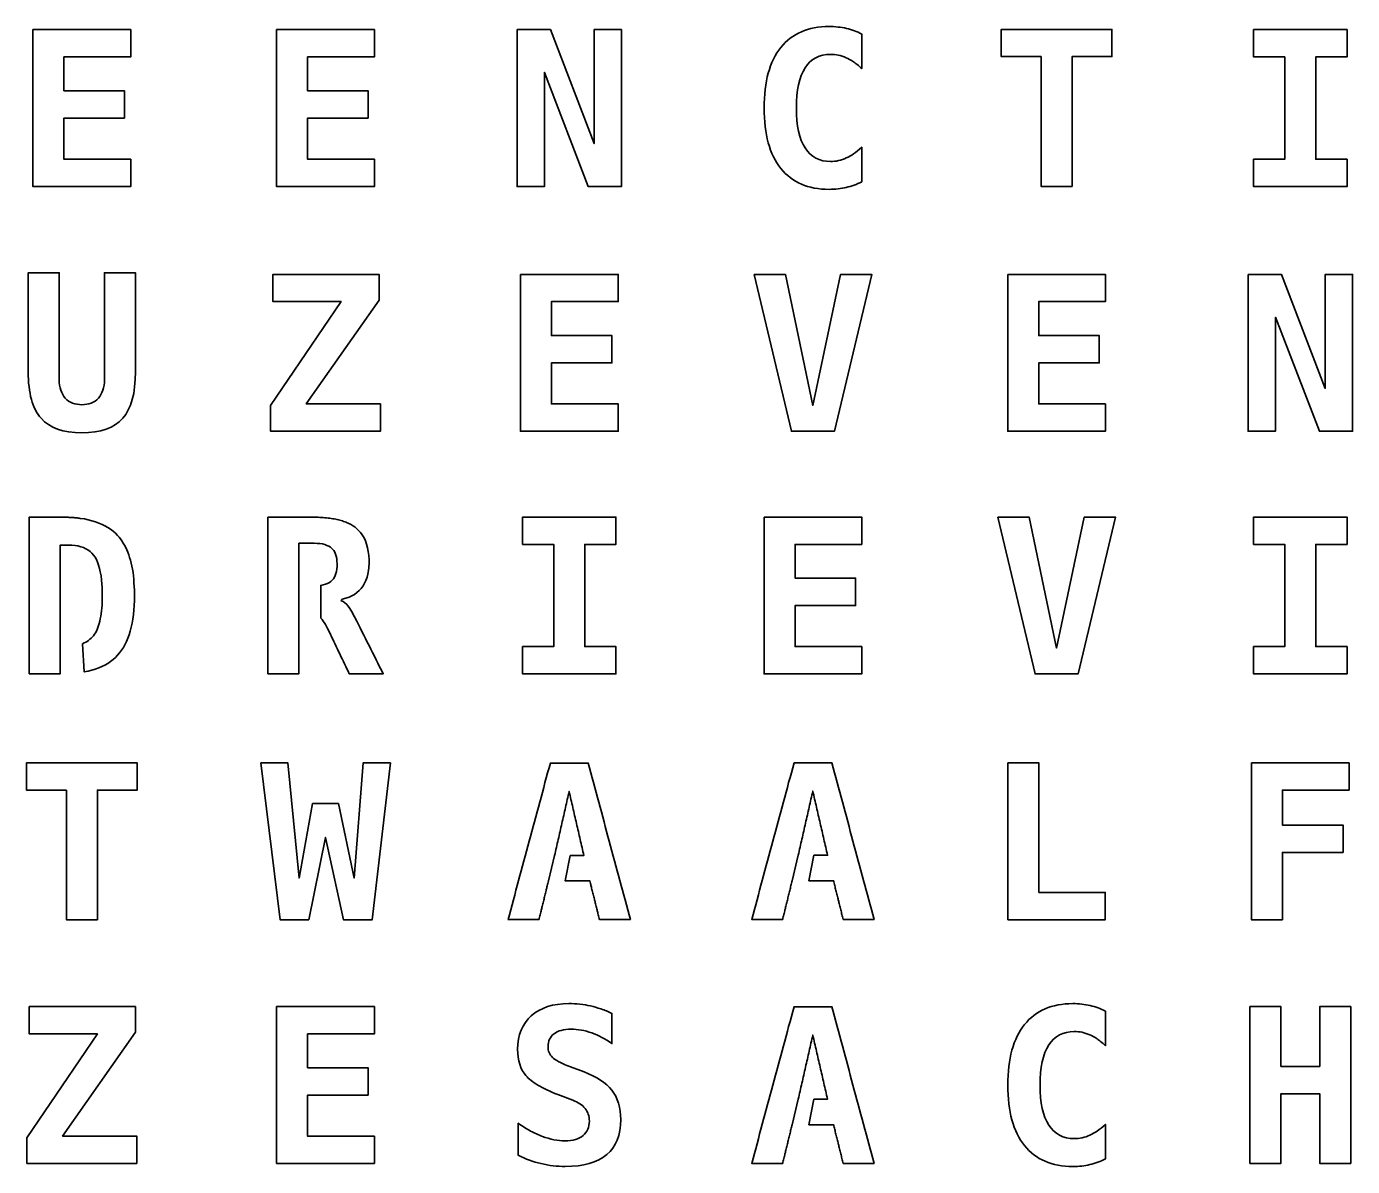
# Model space of a CAD drawing. Header units: inches. Extents: x 0 to 250, y -252 to 91.
# Drawn here: x 40.6 to 149.2, y -251.7 to -158.3 of the extents above; entities that cross this region are included whole.
import ezdxf

# ---------------------------------------------------------------- set-up
doc = ezdxf.new("R2010")
doc.units = ezdxf.units.IN
doc.header["$MEASUREMENT"] = 0
doc.layers.add('01_SNIJLIJNEN', color=7, linetype='Continuous')

# ---------------------------------------------------------------- blocks, each defined once
blk = doc.blocks.new('block 4')
at = {"layer": '01_SNIJLIJNEN', "color": 250, "lineweight": 35, "true_color": 0x1d1d1b}
for points in [[(41.1, -158.53), (49.11, -158.53), (49.11, -160.77), (43.64, -160.77), (43.64, -163.54), (48.59, -163.54), (48.59, -165.78), (43.64, -165.78), (43.64, -169.15), (49.11, -169.15), (49.11, -171.39), (41.1, -171.39), (41.1, -158.53)], [(61.07, -158.53), (69.08, -158.53), (69.08, -160.77), (63.61, -160.77), (63.61, -163.54), (68.57, -163.54), (68.57, -165.78), (63.61, -165.78), (63.61, -169.15), (69.08, -169.15), (69.08, -171.39), (61.07, -171.39), (61.07, -158.53)], [(80.77, -158.53), (83.5, -158.53), (87.09, -167.87), (87.09, -158.53), (89.33, -158.53), (89.33, -171.39), (86.61, -171.39), (83.01, -162.04), (83.01, -171.39), (80.77, -171.39), (80.77, -158.53)], [(123.72, -160.74), (120.45, -160.74), (120.45, -158.52), (129.52, -158.52), (129.52, -160.74), (126.26, -160.74), (126.26, -171.38), (123.72, -171.38), (123.72, -160.74)], [(60.57, -189.34), (66.35, -180.82), (60.76, -180.82), (60.76, -178.59), (69.46, -178.59), (69.46, -180.69), (63.5, -189.2), (69.58, -189.2), (69.58, -191.44), (60.57, -191.44), (60.57, -189.34)], [(81.05, -178.59), (89.06, -178.59), (89.06, -180.82), (83.59, -180.82), (83.59, -183.6), (88.54, -183.6), (88.54, -185.84), (83.59, -185.84), (83.59, -189.2), (89.06, -189.2), (89.06, -191.44), (81.05, -191.44), (81.05, -178.59)], [(100.2, -178.59), (102.76, -178.59), (105.01, -189.33), (107.28, -178.59), (109.84, -178.59), (106.78, -191.44), (103.26, -191.44), (100.2, -178.59)], [(120.98, -178.59), (128.99, -178.59), (128.99, -180.82), (123.52, -180.82), (123.52, -183.6), (128.48, -183.6), (128.48, -185.84), (123.52, -185.84), (123.52, -189.2), (128.99, -189.2), (128.99, -191.44), (120.98, -191.44), (120.98, -178.59)], [(81.22, -209.09), (83.78, -209.09), (83.78, -200.71), (81.22, -200.71), (81.22, -198.47), (88.88, -198.47), (88.88, -200.71), (86.32, -200.71), (86.32, -209.09), (88.88, -209.09), (88.88, -211.33), (81.22, -211.33), (81.22, -209.09)], [(101.01, -198.47), (109.02, -198.47), (109.02, -200.71), (103.55, -200.71), (103.55, -203.48), (108.51, -203.48), (108.51, -205.72), (103.55, -205.72), (103.55, -209.09), (109.02, -209.09), (109.02, -211.33), (101.01, -211.33), (101.01, -198.47)], [(120.17, -198.47), (122.73, -198.47), (124.98, -209.21), (127.25, -198.47), (129.81, -198.47), (126.75, -211.33), (123.23, -211.33), (120.17, -198.47)], [(43.84, -220.84), (40.57, -220.84), (40.57, -218.62), (49.64, -218.62), (49.64, -220.84), (46.38, -220.84), (46.38, -231.47), (43.84, -231.47), (43.84, -220.84)], [(59.77, -218.62), (61.99, -218.62), (62.91, -228.05), (64.02, -221.95), (66.13, -221.95), (67.42, -228.05), (68.15, -218.62), (70.39, -218.62), (68.91, -231.47), (66.54, -231.47), (65.07, -224.72), (63.7, -231.47), (61.35, -231.47), (59.77, -218.62)], [(85.12, -226.2), (85.2, -226.2), (85.27, -226.2), (85.35, -226.2), (85.42, -226.2), (85.5, -226.2), (85.57, -226.2), (85.65, -226.2), (85.72, -226.2), (85.8, -226.2), (85.87, -226.2), (85.95, -226.2), (86.02, -226.2), (86.1, -226.2), (86.17, -226.2), (86.25, -226.2), (86.21, -226.04), (86.17, -225.87), (86.13, -225.71), (86.1, -225.54), (86.06, -225.38), (86.02, -225.22), (85.98, -225.05), (85.95, -224.89), (85.91, -224.72), (85.87, -224.56), (85.83, -224.4), (85.8, -224.23), (85.76, -224.07), (85.72, -223.9), (85.68, -223.74), (85.64, -223.58), (85.61, -223.41), (85.57, -223.25), (85.53, -223.08), (85.49, -222.92), (85.46, -222.76), (85.42, -222.59), (85.38, -222.43), (85.34, -222.26), (85.31, -222.1), (85.27, -221.94), (85.23, -221.77), (85.19, -221.61), (85.16, -221.44), (85.12, -221.28), (85.08, -221.12), (85.04, -220.95), (85.01, -221.12), (84.97, -221.28), (84.93, -221.44), (84.89, -221.61), (84.86, -221.77), (84.82, -221.94), (84.78, -222.1), (84.74, -222.26), (84.71, -222.43), (84.67, -222.59), (84.63, -222.76), (84.6, -222.92), (84.56, -223.08), (84.52, -223.25), (84.48, -223.41), (84.45, -223.58), (84.41, -223.74), (84.37, -223.9), (84.33, -224.07), (84.3, -224.23), (84.26, -224.4), (84.22, -224.56), (84.19, -224.72), (84.15, -224.89), (84.11, -225.05), (84.07, -225.22), (84.04, -225.38), (84, -225.54), (83.96, -225.71), (83.92, -225.87), (83.89, -226.04), (83.85, -226.2), (83.34, -228.29), (83.32, -228.39), (83.29, -228.49), (83.27, -228.59), (83.25, -228.68), (83.22, -228.78), (83.2, -228.88), (83.17, -228.98), (83.15, -229.08), (83.12, -229.18), (83.1, -229.28), (83.08, -229.38), (83.05, -229.48), (83.03, -229.58), (83, -229.67), (82.98, -229.77), (82.96, -229.87), (82.93, -229.97), (82.91, -230.07), (82.88, -230.17), (82.86, -230.27), (82.83, -230.37), (82.81, -230.47), (82.79, -230.57), (82.76, -230.67), (82.74, -230.76), (82.71, -230.86), (82.69, -230.96), (82.67, -231.06), (82.64, -231.16), (82.62, -231.26), (82.59, -231.36), (82.57, -231.46), (82.49, -231.46), (82.41, -231.46), (82.33, -231.46), (82.25, -231.46), (82.17, -231.46), (82.09, -231.46), (82.01, -231.46), (81.94, -231.46), (81.86, -231.46), (81.78, -231.46), (81.7, -231.46), (81.62, -231.46), (81.54, -231.46), (81.46, -231.46), (81.38, -231.46), (81.3, -231.46), (81.22, -231.46), (81.14, -231.46), (81.06, -231.46), (80.99, -231.46), (80.91, -231.46), (80.83, -231.46), (80.75, -231.46), (80.67, -231.46), (80.59, -231.46), (80.51, -231.46), (80.43, -231.46), (80.35, -231.46), (80.27, -231.46), (80.19, -231.46), (80.11, -231.46), (80.03, -231.46), (80.14, -231.06), (80.25, -230.66), (80.36, -230.26), (80.47, -229.85), (80.58, -229.45), (80.68, -229.05), (80.79, -228.65), (80.9, -228.25), (81.01, -227.85), (81.12, -227.45), (81.22, -227.05), (81.33, -226.65), (81.44, -226.25), (81.55, -225.85), (81.66, -225.45), (81.77, -225.04), (81.87, -224.64), (81.98, -224.24), (82.09, -223.84), (82.2, -223.44), (82.31, -223.04), (82.41, -222.64), (82.52, -222.24), (82.63, -221.84), (82.74, -221.44), (82.85, -221.04), (82.96, -220.64), (83.06, -220.23), (83.17, -219.83), (83.28, -219.43), (83.39, -219.03), (83.5, -218.63), (83.59, -218.63), (83.69, -218.63), (83.79, -218.63), (83.88, -218.63), (83.98, -218.63), (84.08, -218.63), (84.18, -218.63), (84.27, -218.63), (84.37, -218.63), (84.47, -218.63), (84.56, -218.63), (84.66, -218.63), (84.76, -218.63), (84.85, -218.63), (84.95, -218.63), (85.05, -218.63), (85.14, -218.63), (85.24, -218.63), (85.34, -218.63), (85.44, -218.63), (85.53, -218.63), (85.63, -218.63), (85.73, -218.63), (85.82, -218.63), (85.92, -218.63), (86.02, -218.63), (86.11, -218.63), (86.21, -218.63), (86.31, -218.63), (86.4, -218.63), (86.5, -218.63), (86.6, -218.63), (86.71, -219.03), (86.81, -219.43), (86.92, -219.83), (87.03, -220.23), (87.14, -220.64), (87.25, -221.04), (87.36, -221.44), (87.46, -221.84), (87.57, -222.24), (87.68, -222.64), (87.79, -223.04), (87.9, -223.44), (88, -223.84), (88.11, -224.24), (88.22, -224.64), (88.33, -225.04), (88.44, -225.45), (88.55, -225.85), (88.65, -226.25), (88.76, -226.65), (88.87, -227.05), (88.98, -227.45), (89.09, -227.85), (89.2, -228.25), (89.3, -228.65), (89.41, -229.05), (89.52, -229.45), (89.63, -229.85), (89.74, -230.26), (89.84, -230.66), (89.95, -231.06), (90.06, -231.46), (89.98, -231.46), (89.9, -231.46), (89.82, -231.46), (89.74, -231.46), (89.66, -231.46), (89.59, -231.46), (89.51, -231.46), (89.43, -231.46), (89.35, -231.46), (89.27, -231.46), (89.19, -231.46), (89.11, -231.46), (89.03, -231.46), (88.95, -231.46), (88.87, -231.46), (88.79, -231.46), (88.71, -231.46), (88.63, -231.46), (88.56, -231.46), (88.48, -231.46), (88.4, -231.46), (88.32, -231.46), (88.24, -231.46), (88.16, -231.46), (88.08, -231.46), (88, -231.46), (87.92, -231.46), (87.84, -231.46), (87.76, -231.46), (87.68, -231.46), (87.61, -231.46), (87.53, -231.46), (87.5, -231.36), (87.48, -231.26), (87.45, -231.16), (87.43, -231.06), (87.4, -230.96), (87.38, -230.86), (87.35, -230.76), (87.33, -230.67), (87.3, -230.57), (87.28, -230.47), (87.25, -230.37), (87.23, -230.27), (87.21, -230.17), (87.18, -230.07), (87.16, -229.97), (87.13, -229.87), (87.11, -229.77), (87.08, -229.67), (87.06, -229.58), (87.03, -229.48), (87.01, -229.38), (86.98, -229.28), (86.96, -229.18), (86.93, -229.08), (86.91, -228.98), (86.88, -228.88), (86.86, -228.78), (86.83, -228.68), (86.81, -228.59), (86.79, -228.49), (86.76, -228.39), (86.74, -228.29), (86.63, -228.29), (86.52, -228.29), (86.42, -228.29), (86.31, -228.29), (86.21, -228.29), (86.1, -228.29), (85.99, -228.29), (85.89, -228.29), (85.78, -228.29), (85.68, -228.29), (85.57, -228.29), (85.46, -228.29), (85.36, -228.29), (85.25, -228.29), (85.15, -228.29), (85.04, -228.29), (84.93, -228.29), (84.83, -228.29), (84.72, -228.29), (85.12, -226.2)], [(105.09, -226.18), (105.17, -226.18), (105.24, -226.18), (105.32, -226.18), (105.39, -226.18), (105.47, -226.18), (105.54, -226.18), (105.62, -226.18), (105.69, -226.18), (105.77, -226.18), (105.84, -226.18), (105.92, -226.18), (105.99, -226.18), (106.07, -226.18), (106.14, -226.18), (106.22, -226.18), (106.18, -226.02), (106.14, -225.86), (106.1, -225.69), (106.07, -225.53), (106.03, -225.36), (105.99, -225.2), (105.95, -225.04), (105.92, -224.87), (105.88, -224.71), (105.84, -224.54), (105.8, -224.38), (105.77, -224.22), (105.73, -224.05), (105.69, -223.89), (105.65, -223.72), (105.62, -223.56), (105.58, -223.4), (105.54, -223.23), (105.5, -223.07), (105.46, -222.9), (105.43, -222.74), (105.39, -222.58), (105.35, -222.41), (105.31, -222.25), (105.28, -222.08), (105.24, -221.92), (105.2, -221.76), (105.16, -221.59), (105.13, -221.43), (105.09, -221.26), (105.05, -221.1), (105.01, -220.93), (104.98, -221.1), (104.94, -221.26), (104.9, -221.43), (104.86, -221.59), (104.83, -221.76), (104.79, -221.92), (104.75, -222.08), (104.72, -222.25), (104.68, -222.41), (104.64, -222.58), (104.6, -222.74), (104.57, -222.9), (104.53, -223.07), (104.49, -223.23), (104.45, -223.4), (104.42, -223.56), (104.38, -223.72), (104.34, -223.89), (104.3, -224.05), (104.27, -224.22), (104.23, -224.38), (104.19, -224.54), (104.16, -224.71), (104.12, -224.87), (104.08, -225.04), (104.04, -225.2), (104.01, -225.36), (103.97, -225.53), (103.93, -225.69), (103.89, -225.86), (103.86, -226.02), (103.82, -226.18), (103.31, -228.27), (103.29, -228.37), (103.26, -228.47), (103.24, -228.57), (103.22, -228.67), (103.19, -228.77), (103.17, -228.87), (103.14, -228.97), (103.12, -229.06), (103.1, -229.16), (103.07, -229.26), (103.05, -229.36), (103.02, -229.46), (103, -229.56), (102.97, -229.66), (102.95, -229.76), (102.93, -229.86), (102.9, -229.96), (102.88, -230.06), (102.85, -230.15), (102.83, -230.25), (102.81, -230.35), (102.78, -230.45), (102.76, -230.55), (102.73, -230.65), (102.71, -230.75), (102.68, -230.85), (102.66, -230.95), (102.64, -231.05), (102.61, -231.14), (102.59, -231.24), (102.56, -231.34), (102.54, -231.44), (102.46, -231.44), (102.38, -231.44), (102.3, -231.44), (102.22, -231.44), (102.14, -231.44), (102.06, -231.44), (101.99, -231.44), (101.91, -231.44), (101.83, -231.44), (101.75, -231.44), (101.67, -231.44), (101.59, -231.44), (101.51, -231.44), (101.43, -231.44), (101.35, -231.44), (101.27, -231.44), (101.19, -231.44), (101.11, -231.44), (101.03, -231.44), (100.96, -231.44), (100.88, -231.44), (100.8, -231.44), (100.72, -231.44), (100.64, -231.44), (100.56, -231.44), (100.48, -231.44), (100.4, -231.44), (100.32, -231.44), (100.24, -231.44), (100.16, -231.44), (100.08, -231.44), (100.01, -231.44), (100.11, -231.04), (100.22, -230.64), (100.33, -230.24), (100.44, -229.84), (100.55, -229.44), (100.65, -229.04), (100.76, -228.64), (100.87, -228.24), (100.98, -227.83), (101.09, -227.43), (101.2, -227.03), (101.3, -226.63), (101.41, -226.23), (101.52, -225.83), (101.63, -225.43), (101.74, -225.03), (101.84, -224.63), (101.95, -224.23), (102.06, -223.83), (102.17, -223.43), (102.28, -223.02), (102.39, -222.62), (102.49, -222.22), (102.6, -221.82), (102.71, -221.42), (102.82, -221.02), (102.93, -220.62), (103.03, -220.22), (103.14, -219.82), (103.25, -219.42), (103.36, -219.02), (103.47, -218.62), (103.56, -218.62), (103.66, -218.62), (103.76, -218.62), (103.86, -218.62), (103.95, -218.62), (104.05, -218.62), (104.15, -218.62), (104.24, -218.62), (104.34, -218.62), (104.44, -218.62), (104.53, -218.62), (104.63, -218.62), (104.73, -218.62), (104.82, -218.62), (104.92, -218.62), (105.02, -218.62), (105.12, -218.62), (105.21, -218.62), (105.31, -218.62), (105.41, -218.62), (105.5, -218.62), (105.6, -218.62), (105.7, -218.62), (105.79, -218.62), (105.89, -218.62), (105.99, -218.62), (106.08, -218.62), (106.18, -218.62), (106.28, -218.62), (106.38, -218.62), (106.47, -218.62), (106.57, -218.62), (106.68, -219.02), (106.79, -219.42), (106.89, -219.82), (107, -220.22), (107.11, -220.62), (107.22, -221.02), (107.33, -221.42), (107.43, -221.82), (107.54, -222.22), (107.65, -222.62), (107.76, -223.02), (107.87, -223.43), (107.98, -223.83), (108.08, -224.23), (108.19, -224.63), (108.3, -225.03), (108.41, -225.43), (108.52, -225.83), (108.62, -226.23), (108.73, -226.63), (108.84, -227.03), (108.95, -227.43), (109.06, -227.83), (109.17, -228.24), (109.27, -228.64), (109.38, -229.04), (109.49, -229.44), (109.6, -229.84), (109.71, -230.24), (109.81, -230.64), (109.92, -231.04), (110.03, -231.44), (109.95, -231.44), (109.87, -231.44), (109.79, -231.44), (109.71, -231.44), (109.64, -231.44), (109.56, -231.44), (109.48, -231.44), (109.4, -231.44), (109.32, -231.44), (109.24, -231.44), (109.16, -231.44), (109.08, -231.44), (109, -231.44), (108.92, -231.44), (108.84, -231.44), (108.76, -231.44), (108.68, -231.44), (108.61, -231.44), (108.53, -231.44), (108.45, -231.44), (108.37, -231.44), (108.29, -231.44), (108.21, -231.44), (108.13, -231.44), (108.05, -231.44), (107.97, -231.44), (107.89, -231.44), (107.81, -231.44), (107.73, -231.44), (107.66, -231.44), (107.58, -231.44), (107.5, -231.44), (107.47, -231.34), (107.45, -231.24), (107.42, -231.14), (107.4, -231.05), (107.37, -230.95), (107.35, -230.85), (107.32, -230.75), (107.3, -230.65), (107.27, -230.55), (107.25, -230.45), (107.23, -230.35), (107.2, -230.25), (107.18, -230.15), (107.15, -230.06), (107.13, -229.96), (107.1, -229.86), (107.08, -229.76), (107.05, -229.66), (107.03, -229.56), (107, -229.46), (106.98, -229.36), (106.95, -229.26), (106.93, -229.16), (106.9, -229.06), (106.88, -228.97), (106.85, -228.87), (106.83, -228.77), (106.81, -228.67), (106.78, -228.57), (106.76, -228.47), (106.73, -228.37), (106.71, -228.27), (106.6, -228.27), (106.49, -228.27), (106.39, -228.27), (106.28, -228.27), (106.18, -228.27), (106.07, -228.27), (105.96, -228.27), (105.86, -228.27), (105.75, -228.27), (105.65, -228.27), (105.54, -228.27), (105.43, -228.27), (105.33, -228.27), (105.22, -228.27), (105.12, -228.27), (105.01, -228.27), (104.9, -228.27), (104.8, -228.27), (104.69, -228.27), (105.09, -226.18)], [(121, -218.62), (123.54, -218.62), (123.54, -229.23), (128.98, -229.23), (128.98, -231.47), (121, -231.47), (121, -218.62)], [(40.6, -249.33), (46.38, -240.82), (40.79, -240.82), (40.79, -238.58), (49.49, -238.58), (49.49, -240.68), (43.53, -249.2), (49.61, -249.2), (49.61, -251.44), (40.6, -251.44), (40.6, -249.33)], [(61.07, -238.59), (69.08, -238.59), (69.08, -240.83), (63.61, -240.83), (63.61, -243.6), (68.57, -243.6), (68.57, -245.84), (63.61, -245.84), (63.61, -249.21), (69.08, -249.21), (69.08, -251.44), (61.07, -251.44), (61.07, -238.59)], [(105.09, -246.17), (105.17, -246.17), (105.24, -246.17), (105.32, -246.17), (105.39, -246.17), (105.47, -246.17), (105.54, -246.17), (105.62, -246.17), (105.69, -246.17), (105.77, -246.17), (105.84, -246.17), (105.92, -246.17), (105.99, -246.17), (106.07, -246.17), (106.14, -246.17), (106.22, -246.17), (106.18, -246.01), (106.14, -245.84), (106.1, -245.68), (106.07, -245.51), (106.03, -245.35), (105.99, -245.19), (105.95, -245.02), (105.92, -244.86), (105.88, -244.69), (105.84, -244.53), (105.8, -244.37), (105.77, -244.2), (105.73, -244.04), (105.69, -243.87), (105.65, -243.71), (105.62, -243.55), (105.58, -243.38), (105.54, -243.22), (105.5, -243.05), (105.46, -242.89), (105.43, -242.73), (105.39, -242.56), (105.35, -242.4), (105.31, -242.23), (105.28, -242.07), (105.24, -241.91), (105.2, -241.74), (105.16, -241.58), (105.13, -241.41), (105.09, -241.25), (105.05, -241.09), (105.01, -240.92), (104.98, -241.09), (104.94, -241.25), (104.9, -241.41), (104.86, -241.58), (104.83, -241.74), (104.79, -241.91), (104.75, -242.07), (104.72, -242.23), (104.68, -242.4), (104.64, -242.56), (104.6, -242.73), (104.57, -242.89), (104.53, -243.05), (104.49, -243.22), (104.45, -243.38), (104.42, -243.55), (104.38, -243.71), (104.34, -243.87), (104.3, -244.04), (104.27, -244.2), (104.23, -244.37), (104.19, -244.53), (104.16, -244.69), (104.12, -244.86), (104.08, -245.02), (104.04, -245.19), (104.01, -245.35), (103.97, -245.51), (103.93, -245.68), (103.89, -245.84), (103.86, -246.01), (103.82, -246.17), (103.31, -248.26), (103.29, -248.36), (103.26, -248.46), (103.24, -248.56), (103.22, -248.65), (103.19, -248.75), (103.17, -248.85), (103.14, -248.95), (103.12, -249.05), (103.1, -249.15), (103.07, -249.25), (103.05, -249.35), (103.02, -249.45), (103, -249.55), (102.97, -249.65), (102.95, -249.74), (102.93, -249.84), (102.9, -249.94), (102.88, -250.04), (102.85, -250.14), (102.83, -250.24), (102.81, -250.34), (102.78, -250.44), (102.76, -250.54), (102.73, -250.64), (102.71, -250.74), (102.68, -250.83), (102.66, -250.93), (102.64, -251.03), (102.61, -251.13), (102.59, -251.23), (102.56, -251.33), (102.54, -251.43), (102.46, -251.43), (102.38, -251.43), (102.3, -251.43), (102.22, -251.43), (102.14, -251.43), (102.06, -251.43), (101.99, -251.43), (101.91, -251.43), (101.83, -251.43), (101.75, -251.43), (101.67, -251.43), (101.59, -251.43), (101.51, -251.43), (101.43, -251.43), (101.35, -251.43), (101.27, -251.43), (101.19, -251.43), (101.11, -251.43), (101.03, -251.43), (100.96, -251.43), (100.88, -251.43), (100.8, -251.43), (100.72, -251.43), (100.64, -251.43), (100.56, -251.43), (100.48, -251.43), (100.4, -251.43), (100.32, -251.43), (100.24, -251.43), (100.16, -251.43), (100.08, -251.43), (100.01, -251.43), (100.11, -251.03), (100.22, -250.63), (100.33, -250.23), (100.44, -249.83), (100.55, -249.42), (100.65, -249.02), (100.76, -248.62), (100.87, -248.22), (100.98, -247.82), (101.09, -247.42), (101.2, -247.02), (101.3, -246.62), (101.41, -246.22), (101.52, -245.82), (101.63, -245.42), (101.74, -245.02), (101.84, -244.61), (101.95, -244.21), (102.06, -243.81), (102.17, -243.41), (102.28, -243.01), (102.39, -242.61), (102.49, -242.21), (102.6, -241.81), (102.71, -241.41), (102.82, -241.01), (102.93, -240.61), (103.03, -240.21), (103.14, -239.8), (103.25, -239.4), (103.36, -239), (103.47, -238.6), (103.56, -238.6), (103.66, -238.6), (103.76, -238.6), (103.86, -238.6), (103.95, -238.6), (104.05, -238.6), (104.15, -238.6), (104.24, -238.6), (104.34, -238.6), (104.44, -238.6), (104.53, -238.6), (104.63, -238.6), (104.73, -238.6), (104.82, -238.6), (104.92, -238.6), (105.02, -238.6), (105.12, -238.6), (105.21, -238.6), (105.31, -238.6), (105.41, -238.6), (105.5, -238.6), (105.6, -238.6), (105.7, -238.6), (105.79, -238.6), (105.89, -238.6), (105.99, -238.6), (106.08, -238.6), (106.18, -238.6), (106.28, -238.6), (106.38, -238.6), (106.47, -238.6), (106.57, -238.6), (106.68, -239), (106.79, -239.4), (106.89, -239.8), (107, -240.21), (107.11, -240.61), (107.22, -241.01), (107.33, -241.41), (107.43, -241.81), (107.54, -242.21), (107.65, -242.61), (107.76, -243.01), (107.87, -243.41), (107.98, -243.81), (108.08, -244.21), (108.19, -244.61), (108.3, -245.02), (108.41, -245.42), (108.52, -245.82), (108.62, -246.22), (108.73, -246.62), (108.84, -247.02), (108.95, -247.42), (109.06, -247.82), (109.17, -248.22), (109.27, -248.62), (109.38, -249.02), (109.49, -249.42), (109.6, -249.83), (109.71, -250.23), (109.81, -250.63), (109.92, -251.03), (110.03, -251.43), (109.95, -251.43), (109.87, -251.43), (109.79, -251.43), (109.71, -251.43), (109.64, -251.43), (109.56, -251.43), (109.48, -251.43), (109.4, -251.43), (109.32, -251.43), (109.24, -251.43), (109.16, -251.43), (109.08, -251.43), (109, -251.43), (108.92, -251.43), (108.84, -251.43), (108.76, -251.43), (108.68, -251.43), (108.61, -251.43), (108.53, -251.43), (108.45, -251.43), (108.37, -251.43), (108.29, -251.43), (108.21, -251.43), (108.13, -251.43), (108.05, -251.43), (107.97, -251.43), (107.89, -251.43), (107.81, -251.43), (107.73, -251.43), (107.66, -251.43), (107.58, -251.43), (107.5, -251.43), (107.47, -251.33), (107.45, -251.23), (107.42, -251.13), (107.4, -251.03), (107.37, -250.93), (107.35, -250.83), (107.32, -250.74), (107.3, -250.64), (107.27, -250.54), (107.25, -250.44), (107.23, -250.34), (107.2, -250.24), (107.18, -250.14), (107.15, -250.04), (107.13, -249.94), (107.1, -249.84), (107.08, -249.74), (107.05, -249.65), (107.03, -249.55), (107, -249.45), (106.98, -249.35), (106.95, -249.25), (106.93, -249.15), (106.9, -249.05), (106.88, -248.95), (106.85, -248.85), (106.83, -248.75), (106.81, -248.65), (106.78, -248.56), (106.76, -248.46), (106.73, -248.36), (106.71, -248.26), (106.6, -248.26), (106.49, -248.26), (106.39, -248.26), (106.28, -248.26), (106.18, -248.26), (106.07, -248.26), (105.96, -248.26), (105.86, -248.26), (105.75, -248.26), (105.65, -248.26), (105.54, -248.26), (105.43, -248.26), (105.33, -248.26), (105.22, -248.26), (105.12, -248.26), (105.01, -248.26), (104.9, -248.26), (104.8, -248.26), (104.69, -248.26), (105.09, -246.17)]]:
    blk.add_lwpolyline(points, dxfattribs=at)
for points, knots in [([(106.34, -171.62), (105.48, -171.62), (104.73, -171.48), (104.07, -171.19), (103.41, -170.91), (102.85, -170.48), (102.39, -169.91), (101.47, -168.76), (101.02, -167.11), (101.02, -164.95), (101.02, -162.79), (101.47, -161.14), (102.39, -159.99), (102.85, -159.42), (103.41, -158.99), (104.07, -158.71), (104.73, -158.42), (105.48, -158.28), (106.34, -158.28), (106.6, -158.28), (106.84, -158.29), (107.08, -158.32), (107.31, -158.34), (107.54, -158.38), (107.76, -158.43), (108.21, -158.54), (108.63, -158.69), (109.02, -158.9), (109.02, -158.9), (109.02, -161.72), (109.02, -161.72), (108.76, -161.48), (108.53, -161.29), (108.33, -161.16), (108.12, -161.02), (107.93, -160.92), (107.74, -160.84), (107.53, -160.74), (107.31, -160.67), (107.1, -160.63), (106.89, -160.58), (106.68, -160.56), (106.47, -160.56), (105.55, -160.56), (104.85, -160.93), (104.38, -161.66), (103.9, -162.41), (103.66, -163.51), (103.66, -164.95), (103.66, -166.4), (103.9, -167.49), (104.38, -168.23), (104.85, -168.97), (105.54, -169.34), (106.47, -169.34), (106.91, -169.34), (107.34, -169.24), (107.75, -169.05), (107.95, -168.96), (108.15, -168.85), (108.35, -168.71), (108.55, -168.58), (108.77, -168.4), (109.02, -168.17), (109.02, -168.17), (109.02, -171), (109.02, -171), (108.61, -171.21), (108.19, -171.36), (107.75, -171.46), (107.53, -171.52), (107.31, -171.56), (107.08, -171.58), (106.84, -171.61), (106.6, -171.62), (106.34, -171.62)], [0, 0, 0, 0, 1, 1, 1, 2, 2, 2, 3, 3, 3, 4, 4, 4, 5, 5, 5, 6, 6, 6, 7, 7, 7, 8, 8, 8, 9, 9, 9, 10, 10, 10, 11, 11, 11, 12, 12, 12, 13, 13, 13, 14, 14, 14, 15, 15, 15, 16, 16, 16, 17, 17, 17, 18, 18, 18, 19, 19, 19, 20, 20, 20, 21, 21, 21, 22, 22, 22, 23, 23, 23, 24, 24, 24, 25, 25, 25, 25]), ([(45.11, -191.57), (43.57, -191.57), (42.46, -191.17), (41.76, -190.38), (41.06, -189.58), (40.71, -188.31), (40.71, -186.57), (40.71, -186.57), (40.71, -178.46), (40.71, -178.46), (40.71, -178.46), (43.25, -178.46), (43.25, -178.46), (43.25, -178.46), (43.25, -187.21), (43.25, -187.21), (43.25, -187.54), (43.3, -187.83), (43.38, -188.08), (43.47, -188.34), (43.59, -188.55), (43.75, -188.73), (43.91, -188.91), (44.11, -189.05), (44.34, -189.14), (44.58, -189.22), (44.83, -189.27), (45.11, -189.27), (45.38, -189.27), (45.64, -189.22), (45.87, -189.14), (46.1, -189.05), (46.3, -188.91), (46.47, -188.73), (46.62, -188.55), (46.74, -188.34), (46.83, -188.08), (46.92, -187.83), (46.96, -187.54), (46.96, -187.21), (46.96, -187.21), (46.96, -178.46), (46.96, -178.46), (46.96, -178.46), (49.5, -178.46), (49.5, -178.46), (49.5, -178.46), (49.5, -186.57), (49.5, -186.57), (49.5, -188.33), (49.15, -189.59), (48.46, -190.38), (47.76, -191.17), (46.64, -191.57), (45.11, -191.57)], [0, 0, 0, 0, 1, 1, 1, 2, 2, 2, 3, 3, 3, 4, 4, 4, 5, 5, 5, 6, 6, 6, 7, 7, 7, 8, 8, 8, 9, 9, 9, 10, 10, 10, 11, 11, 11, 12, 12, 12, 13, 13, 13, 14, 14, 14, 15, 15, 15, 16, 16, 16, 17, 17, 17, 18, 18, 18, 18]), ([(66.33, -205.31), (66.33, -205.31), (66.51, -205.39), (66.51, -205.39), (66.51, -205.39), (66.67, -205.49), (66.67, -205.49), (66.67, -205.49), (66.8, -205.61), (66.8, -205.61), (66.8, -205.61), (66.94, -205.77), (66.94, -205.77), (66.94, -205.77), (67.08, -205.97), (67.08, -205.97), (67.08, -205.97), (67.16, -206.11), (67.16, -206.11), (67.16, -206.11), (67.26, -206.27), (67.26, -206.27), (67.26, -206.27), (67.35, -206.45), (67.35, -206.45), (67.35, -206.45), (67.46, -206.65), (67.46, -206.65), (67.46, -206.65), (67.63, -206.99), (67.63, -206.99), (67.63, -206.99), (67.77, -207.28), (67.77, -207.28), (67.77, -207.28), (67.92, -207.56), (67.92, -207.56), (67.92, -207.56), (68.06, -207.85), (68.06, -207.85), (68.06, -207.85), (68.21, -208.14), (68.21, -208.14), (68.21, -208.14), (68.35, -208.43), (68.35, -208.43), (68.35, -208.43), (68.5, -208.72), (68.5, -208.72), (68.5, -208.72), (68.64, -209.01), (68.64, -209.01), (68.64, -209.01), (68.79, -209.29), (68.79, -209.29), (68.79, -209.29), (68.93, -209.58), (68.93, -209.58), (68.93, -209.58), (69.08, -209.87), (69.08, -209.87), (69.08, -209.87), (69.22, -210.16), (69.22, -210.16), (69.22, -210.16), (69.37, -210.45), (69.37, -210.45), (69.37, -210.45), (69.51, -210.74), (69.51, -210.74), (69.51, -210.74), (69.66, -211.02), (69.66, -211.02), (69.66, -211.02), (69.8, -211.31), (69.8, -211.31), (69.8, -211.31), (67.02, -211.31), (67.02, -211.31), (67.02, -211.31), (66.92, -211.11), (66.92, -211.11), (66.92, -211.11), (66.83, -210.91), (66.83, -210.91), (66.83, -210.91), (66.73, -210.71), (66.73, -210.71), (66.73, -210.71), (66.63, -210.5), (66.63, -210.5), (66.63, -210.5), (66.54, -210.3), (66.54, -210.3), (66.54, -210.3), (66.44, -210.1), (66.44, -210.1), (66.44, -210.1), (66.34, -209.9), (66.34, -209.9), (66.34, -209.9), (66.25, -209.69), (66.25, -209.69), (66.25, -209.69), (66.15, -209.49), (66.15, -209.49), (66.15, -209.49), (66.05, -209.29), (66.05, -209.29), (66.05, -209.29), (65.96, -209.09), (65.96, -209.09), (65.96, -209.09), (65.86, -208.88), (65.86, -208.88), (65.86, -208.88), (65.76, -208.68), (65.76, -208.68), (65.76, -208.68), (65.67, -208.48), (65.67, -208.48), (65.67, -208.48), (65.57, -208.28), (65.57, -208.28), (65.57, -208.28), (65.47, -208.07), (65.47, -208.07), (65.47, -208.07), (65.4, -207.92), (65.4, -207.92), (65.4, -207.92), (65.32, -207.75), (65.32, -207.75), (65.32, -207.75), (65.25, -207.6), (65.25, -207.6), (65.25, -207.6), (65.16, -207.43), (65.16, -207.43), (65.16, -207.43), (65.06, -207.27), (65.06, -207.27), (65.06, -207.27), (64.97, -207.12), (64.97, -207.12), (64.97, -207.12), (64.88, -206.99), (64.88, -206.99), (64.88, -206.99), (64.79, -206.86), (64.79, -206.86), (64.79, -206.86), (64.69, -206.75), (64.69, -206.75), (64.69, -206.75), (64.68, -204.07), (64.68, -204.07), (64.68, -204.07), (64.88, -204.03), (64.88, -204.03), (64.88, -204.03), (65.07, -203.98), (65.07, -203.98), (65.07, -203.98), (65.24, -203.92), (65.24, -203.92), (65.24, -203.92), (65.39, -203.84), (65.39, -203.84), (65.39, -203.84), (65.52, -203.75), (65.52, -203.75), (65.52, -203.75), (65.63, -203.65), (65.63, -203.65), (65.63, -203.65), (65.72, -203.54), (65.72, -203.54), (65.72, -203.54), (65.8, -203.41), (65.8, -203.41), (65.8, -203.41), (65.87, -203.27), (65.87, -203.27), (65.87, -203.27), (65.93, -203.11), (65.93, -203.11), (65.93, -203.11), (65.98, -202.93), (65.98, -202.93), (65.98, -202.93), (66.01, -202.72), (66.01, -202.72), (66.01, -202.72), (66.02, -202.52), (66.02, -202.52), (66.02, -202.52), (66.02, -202.3), (66.02, -202.3), (66.02, -202.3), (66.01, -202.08), (66.01, -202.08), (66.01, -202.08), (65.99, -201.87), (65.99, -201.87), (65.99, -201.87), (65.95, -201.68), (65.95, -201.68), (65.95, -201.68), (65.9, -201.51), (65.9, -201.51), (65.9, -201.51), (65.83, -201.36), (65.83, -201.36), (65.83, -201.36), (65.75, -201.22), (65.75, -201.22), (65.75, -201.22), (65.7, -201.16), (65.7, -201.16), (65.7, -201.16), (65.6, -201.05), (65.6, -201.05), (65.6, -201.05), (65.48, -200.95), (65.48, -200.95), (65.48, -200.95), (65.35, -200.86), (65.35, -200.86), (65.35, -200.86), (65.19, -200.79), (65.19, -200.79), (65.19, -200.79), (65.02, -200.73), (65.02, -200.73), (65.02, -200.73), (64.83, -200.68), (64.83, -200.68), (64.83, -200.68), (64.62, -200.65), (64.62, -200.65), (64.62, -200.65), (64.39, -200.63), (64.39, -200.63), (64.39, -200.63), (64.14, -200.62), (64.14, -200.62), (64.14, -200.62), (63.97, -200.62), (63.97, -200.62), (63.97, -200.62), (63.89, -200.62), (63.89, -200.62), (63.89, -200.62), (62.89, -200.62), (62.89, -200.62), (62.89, -200.62), (62.89, -204.11), (62.89, -204.11), (62.89, -204.11), (62.89, -205.18), (62.89, -205.18), (62.89, -205.18), (62.89, -206.24), (62.89, -206.24), (62.89, -206.24), (62.89, -211.31), (62.89, -211.31), (62.89, -211.31), (60.35, -211.31), (60.35, -211.31), (60.35, -211.31), (60.35, -198.49), (60.35, -198.49), (60.35, -198.49), (63.33, -198.49), (63.33, -198.49), (63.33, -198.49), (63.55, -198.49), (63.55, -198.49), (63.55, -198.49), (63.78, -198.49), (63.78, -198.49), (63.78, -198.49), (64.01, -198.49), (64.01, -198.49), (64.11, -198.49), (64.22, -198.49), (64.32, -198.49), (64.42, -198.49), (64.51, -198.49), (64.61, -198.5), (64.7, -198.5), (64.8, -198.51), (64.89, -198.52), (64.98, -198.52), (65.07, -198.53), (65.16, -198.54), (65.25, -198.55), (65.34, -198.56), (65.42, -198.57), (65.51, -198.58), (65.59, -198.6), (65.67, -198.61), (65.75, -198.62), (65.83, -198.64), (65.91, -198.65), (65.99, -198.67), (66.06, -198.69), (66.14, -198.7), (66.21, -198.72), (66.28, -198.74), (66.35, -198.76), (66.43, -198.78), (66.49, -198.81), (66.56, -198.83), (66.63, -198.85), (66.69, -198.87), (66.76, -198.9), (66.82, -198.92), (66.88, -198.95), (66.94, -198.98), (67, -199.01), (67.06, -199.03), (67.11, -199.06), (67.17, -199.09), (67.22, -199.12), (67.28, -199.16), (67.33, -199.19), (67.38, -199.22), (67.43, -199.26), (67.48, -199.29), (67.52, -199.33), (67.57, -199.36), (67.57, -199.36), (67.76, -199.54), (67.76, -199.54), (67.76, -199.54), (67.94, -199.73), (67.94, -199.73), (67.94, -199.73), (68.09, -199.94), (68.09, -199.94), (68.09, -199.94), (68.23, -200.18), (68.23, -200.18), (68.23, -200.18), (68.34, -200.43), (68.34, -200.43), (68.34, -200.43), (68.44, -200.7), (68.44, -200.7), (68.44, -200.7), (68.52, -200.99), (68.52, -200.99), (68.52, -200.99), (68.58, -201.29), (68.58, -201.29), (68.58, -201.29), (68.62, -201.61), (68.62, -201.61), (68.62, -201.61), (68.64, -201.94), (68.64, -201.94), (68.64, -201.94), (68.64, -202.26), (68.64, -202.26), (68.64, -202.26), (68.63, -202.6), (68.63, -202.6), (68.63, -202.6), (68.6, -202.84), (68.6, -202.84), (68.6, -202.84), (68.55, -203.14), (68.55, -203.14), (68.55, -203.14), (68.48, -203.41), (68.48, -203.41), (68.48, -203.41), (68.39, -203.66), (68.39, -203.66), (68.39, -203.66), (68.28, -203.89), (68.28, -203.89), (68.28, -203.89), (68.15, -204.11), (68.15, -204.11), (68.15, -204.11), (68, -204.32), (68, -204.32), (68, -204.32), (67.83, -204.5), (67.83, -204.5), (67.83, -204.5), (67.65, -204.66), (67.65, -204.66), (67.65, -204.66), (67.45, -204.81), (67.45, -204.81), (67.45, -204.81), (67.24, -204.93), (67.24, -204.93), (67.24, -204.93), (67, -205.04), (67, -205.04), (67, -205.04), (66.74, -205.13), (66.74, -205.13), (66.74, -205.13), (66.45, -205.2), (66.45, -205.2), (66.45, -205.2), (66.33, -205.31), (66.33, -205.31)], [0, 0, 0, 0, 1, 1, 1, 2, 2, 2, 3, 3, 3, 4, 4, 4, 5, 5, 5, 6, 6, 6, 7, 7, 7, 8, 8, 8, 9, 9, 9, 10, 10, 10, 11, 11, 11, 12, 12, 12, 13, 13, 13, 14, 14, 14, 15, 15, 15, 16, 16, 16, 17, 17, 17, 18, 18, 18, 19, 19, 19, 20, 20, 20, 21, 21, 21, 22, 22, 22, 23, 23, 23, 24, 24, 24, 25, 25, 25, 26, 26, 26, 27, 27, 27, 28, 28, 28, 29, 29, 29, 30, 30, 30, 31, 31, 31, 32, 32, 32, 33, 33, 33, 34, 34, 34, 35, 35, 35, 36, 36, 36, 37, 37, 37, 38, 38, 38, 39, 39, 39, 40, 40, 40, 41, 41, 41, 42, 42, 42, 43, 43, 43, 44, 44, 44, 45, 45, 45, 46, 46, 46, 47, 47, 47, 48, 48, 48, 49, 49, 49, 50, 50, 50, 51, 51, 51, 52, 52, 52, 53, 53, 53, 54, 54, 54, 55, 55, 55, 56, 56, 56, 57, 57, 57, 58, 58, 58, 59, 59, 59, 60, 60, 60, 61, 61, 61, 62, 62, 62, 63, 63, 63, 64, 64, 64, 65, 65, 65, 66, 66, 66, 67, 67, 67, 68, 68, 68, 69, 69, 69, 70, 70, 70, 71, 71, 71, 72, 72, 72, 73, 73, 73, 74, 74, 74, 75, 75, 75, 76, 76, 76, 77, 77, 77, 78, 78, 78, 79, 79, 79, 80, 80, 80, 81, 81, 81, 82, 82, 82, 83, 83, 83, 84, 84, 84, 85, 85, 85, 86, 86, 86, 87, 87, 87, 88, 88, 88, 89, 89, 89, 90, 90, 90, 91, 91, 91, 92, 92, 92, 93, 93, 93, 94, 94, 94, 95, 95, 95, 96, 96, 96, 97, 97, 97, 98, 98, 98, 99, 99, 99, 100, 100, 100, 101, 101, 101, 102, 102, 102, 103, 103, 103, 104, 104, 104, 105, 105, 105, 106, 106, 106, 107, 107, 107, 108, 108, 108, 109, 109, 109, 110, 110, 110, 111, 111, 111, 112, 112, 112, 113, 113, 113, 114, 114, 114, 115, 115, 115, 116, 116, 116, 117, 117, 117, 118, 118, 118, 119, 119, 119, 120, 120, 120, 121, 121, 121, 122, 122, 122, 123, 123, 123, 124, 124, 124, 125, 125, 125, 126, 126, 126, 127, 127, 127, 128, 128, 128, 129, 129, 129, 130, 130, 130, 131, 131, 131, 132, 132, 132, 133, 133, 133, 134, 134, 134, 135, 135, 135, 136, 136, 136, 137, 137, 137, 138, 138, 138, 138]), ([(84.72, -251.68), (84.38, -251.68), (84.04, -251.66), (83.72, -251.63), (83.39, -251.59), (83.06, -251.53), (82.74, -251.45), (82.08, -251.3), (81.46, -251.07), (80.87, -250.77), (80.87, -250.77), (80.87, -248.15), (80.87, -248.15), (81.23, -248.4), (81.57, -248.61), (81.88, -248.78), (82.2, -248.96), (82.52, -249.1), (82.85, -249.22), (83.48, -249.46), (84.1, -249.58), (84.71, -249.58), (85.03, -249.58), (85.32, -249.54), (85.56, -249.47), (85.8, -249.4), (86.01, -249.29), (86.18, -249.15), (86.52, -248.86), (86.7, -248.47), (86.7, -247.96), (86.7, -247.57), (86.58, -247.23), (86.35, -246.94), (86.23, -246.79), (86.09, -246.66), (85.92, -246.55), (85.75, -246.44), (85.56, -246.34), (85.35, -246.26), (85.35, -246.26), (84.1, -245.79), (84.1, -245.79), (83.44, -245.53), (82.9, -245.28), (82.48, -245.02), (82.05, -244.77), (81.73, -244.51), (81.5, -244.24), (81.05, -243.72), (80.82, -243), (80.82, -242.08), (80.82, -240.91), (81.2, -240), (81.94, -239.34), (82.69, -238.67), (83.72, -238.34), (85.01, -238.34), (85.32, -238.34), (85.63, -238.35), (85.93, -238.39), (86.23, -238.42), (86.52, -238.47), (86.79, -238.53), (87.06, -238.6), (87.35, -238.68), (87.65, -238.78), (87.95, -238.88), (88.25, -239), (88.55, -239.14), (88.55, -239.14), (88.55, -241.62), (88.55, -241.62), (88.01, -241.23), (87.45, -240.94), (86.89, -240.74), (86.32, -240.54), (85.76, -240.44), (85.21, -240.44), (84.59, -240.44), (84.12, -240.56), (83.8, -240.81), (83.48, -241.06), (83.31, -241.41), (83.31, -241.86), (83.31, -242.22), (83.43, -242.52), (83.67, -242.75), (83.79, -242.86), (83.96, -242.98), (84.19, -243.1), (84.41, -243.22), (84.74, -243.36), (85.16, -243.52), (85.16, -243.52), (86.26, -243.93), (86.26, -243.93), (87.3, -244.33), (88.06, -244.82), (88.54, -245.43), (89.03, -246.06), (89.27, -246.87), (89.27, -247.85), (89.27, -249.12), (88.89, -250.08), (88.12, -250.71), (87.34, -251.36), (86.21, -251.68), (84.72, -251.68)], [0, 0, 0, 0, 1, 1, 1, 2, 2, 2, 3, 3, 3, 4, 4, 4, 5, 5, 5, 6, 6, 6, 7, 7, 7, 8, 8, 8, 9, 9, 9, 10, 10, 10, 11, 11, 11, 12, 12, 12, 13, 13, 13, 14, 14, 14, 15, 15, 15, 16, 16, 16, 17, 17, 17, 18, 18, 18, 19, 19, 19, 20, 20, 20, 21, 21, 21, 22, 22, 22, 23, 23, 23, 24, 24, 24, 25, 25, 25, 26, 26, 26, 27, 27, 27, 28, 28, 28, 29, 29, 29, 30, 30, 30, 31, 31, 31, 32, 32, 32, 33, 33, 33, 34, 34, 34, 35, 35, 35, 36, 36, 36, 36]), ([(126.31, -251.69), (125.46, -251.69), (124.7, -251.54), (124.04, -251.26), (123.38, -250.98), (122.82, -250.55), (122.36, -249.97), (121.44, -248.83), (120.99, -247.18), (120.99, -245.02), (120.99, -242.86), (121.44, -241.21), (122.36, -240.06), (122.82, -239.48), (123.38, -239.06), (124.04, -238.77), (124.7, -238.49), (125.46, -238.34), (126.31, -238.34), (126.57, -238.34), (126.81, -238.36), (127.05, -238.38), (127.28, -238.41), (127.51, -238.45), (127.73, -238.5), (128.19, -238.6), (128.6, -238.76), (128.99, -238.96), (128.99, -238.96), (128.99, -241.79), (128.99, -241.79), (128.73, -241.55), (128.5, -241.36), (128.3, -241.23), (128.09, -241.09), (127.9, -240.98), (127.71, -240.9), (127.5, -240.81), (127.28, -240.73), (127.07, -240.69), (126.86, -240.65), (126.65, -240.63), (126.44, -240.63), (125.52, -240.63), (124.82, -240.99), (124.35, -241.73), (123.87, -242.48), (123.63, -243.57), (123.63, -245.02), (123.63, -246.47), (123.87, -247.56), (124.35, -248.29), (124.82, -249.03), (125.52, -249.4), (126.44, -249.4), (126.88, -249.4), (127.31, -249.31), (127.72, -249.12), (127.92, -249.03), (128.12, -248.91), (128.32, -248.78), (128.52, -248.64), (128.74, -248.46), (128.99, -248.24), (128.99, -248.24), (128.99, -251.07), (128.99, -251.07), (128.58, -251.27), (128.16, -251.43), (127.72, -251.53), (127.51, -251.58), (127.28, -251.62), (127.05, -251.65), (126.81, -251.67), (126.57, -251.69), (126.31, -251.69)], [0, 0, 0, 0, 1, 1, 1, 2, 2, 2, 3, 3, 3, 4, 4, 4, 5, 5, 5, 6, 6, 6, 7, 7, 7, 8, 8, 8, 9, 9, 9, 10, 10, 10, 11, 11, 11, 12, 12, 12, 13, 13, 13, 14, 14, 14, 15, 15, 15, 16, 16, 16, 17, 17, 17, 18, 18, 18, 19, 19, 19, 20, 20, 20, 21, 21, 21, 22, 22, 22, 23, 23, 23, 24, 24, 24, 25, 25, 25, 25])]:
    blk.add_open_spline(points, degree=3, knots=knots, dxfattribs=at)
blk = doc.blocks.new('block 3')
at = {"layer": '01_SNIJLIJNEN'}
blk.add_blockref('block 4', (0, 0), dxfattribs=at)
blk = doc.blocks.new('block 2')
at = {"layer": '01_SNIJLIJNEN', "color": 250, "lineweight": 35, "true_color": 0x1d1d1b}
for points in [[(141.13, -169.15), (143.69, -169.15), (143.69, -160.77), (141.13, -160.77), (141.13, -158.53), (148.79, -158.53), (148.79, -160.77), (146.23, -160.77), (146.23, -169.15), (148.79, -169.15), (148.79, -171.39), (141.13, -171.39), (141.13, -169.15)], [(140.68, -178.59), (143.41, -178.59), (147, -187.93), (147, -178.59), (149.24, -178.59), (149.24, -191.44), (146.52, -191.44), (142.92, -182.1), (142.92, -191.44), (140.68, -191.44), (140.68, -178.59)], [(141.13, -209.09), (143.69, -209.09), (143.69, -200.71), (141.13, -200.71), (141.13, -198.47), (148.79, -198.47), (148.79, -200.71), (146.23, -200.71), (146.23, -209.09), (148.79, -209.09), (148.79, -211.33), (141.13, -211.33), (141.13, -209.09)], [(140.95, -218.62), (148.96, -218.62), (148.96, -220.85), (143.5, -220.85), (143.5, -223.71), (148.47, -223.71), (148.47, -225.95), (143.5, -225.95), (143.5, -231.47), (140.95, -231.47), (140.95, -218.62)], [(140.83, -238.59), (143.37, -238.59), (143.37, -243.49), (146.55, -243.49), (146.55, -238.59), (149.09, -238.59), (149.09, -251.44), (146.55, -251.44), (146.55, -245.73), (143.37, -245.73), (143.37, -251.44), (140.83, -251.44), (140.83, -238.59)]]:
    blk.add_lwpolyline(points, dxfattribs=at)
at = {"layer": '01_SNIJLIJNEN'}
blk.add_blockref('block 3', (0, 0), dxfattribs=at)

msp = doc.modelspace()

# ---------------------------------------------------------------- linework, layer by layer
at = {"layer": '01_SNIJLIJNEN', "color": 250, "lineweight": 35, "true_color": 0x1d1d1b}
msp.add_open_spline([(45.16, -208.85), (45.16, -208.85), (45.3, -208.79), (45.3, -208.79), (45.3, -208.79), (45.43, -208.73), (45.43, -208.73), (45.43, -208.73), (45.55, -208.66), (45.55, -208.66), (45.55, -208.66), (45.66, -208.58), (45.66, -208.58), (45.66, -208.58), (45.77, -208.49), (45.77, -208.49), (45.77, -208.49), (45.88, -208.4), (45.88, -208.4), (45.88, -208.4), (45.97, -208.3), (45.97, -208.3), (45.97, -208.3), (46.06, -208.2), (46.06, -208.2), (46.06, -208.2), (46.15, -208.08), (46.15, -208.08), (46.15, -208.08), (46.22, -207.96), (46.22, -207.96), (46.22, -207.96), (46.3, -207.82), (46.3, -207.82), (46.3, -207.82), (46.36, -207.68), (46.36, -207.68), (46.36, -207.68), (46.42, -207.53), (46.42, -207.53), (46.42, -207.53), (46.48, -207.36), (46.48, -207.36), (46.48, -207.36), (46.53, -207.19), (46.53, -207.19), (46.53, -207.19), (46.58, -207), (46.58, -207), (46.58, -207), (46.62, -206.81), (46.62, -206.81), (46.62, -206.81), (46.66, -206.6), (46.66, -206.6), (46.66, -206.6), (46.69, -206.39), (46.69, -206.39), (46.69, -206.39), (46.72, -206.16), (46.72, -206.16), (46.72, -206.16), (46.74, -205.93), (46.74, -205.93), (46.74, -205.93), (46.76, -205.68), (46.76, -205.68), (46.76, -205.68), (46.77, -205.43), (46.77, -205.43), (46.77, -205.38), (46.78, -205.34), (46.78, -205.3), (46.78, -205.3), (46.78, -205.02), (46.78, -205.02), (46.78, -205.02), (46.78, -204.75), (46.78, -204.75), (46.78, -204.75), (46.78, -204.48), (46.78, -204.48), (46.78, -204.48), (46.77, -204.22), (46.77, -204.22), (46.77, -204.22), (46.75, -203.97), (46.75, -203.97), (46.75, -203.97), (46.72, -203.61), (46.72, -203.61), (46.72, -203.61), (46.68, -203.28), (46.68, -203.28), (46.68, -203.28), (46.62, -202.97), (46.62, -202.97), (46.62, -202.97), (46.56, -202.69), (46.56, -202.69), (46.56, -202.69), (46.48, -202.42), (46.48, -202.42), (46.48, -202.42), (46.39, -202.18), (46.39, -202.18), (46.39, -202.18), (46.3, -201.96), (46.3, -201.96), (46.3, -201.96), (46.19, -201.77), (46.19, -201.77), (46.19, -201.77), (46.06, -201.59), (46.06, -201.59), (46.06, -201.59), (45.93, -201.44), (45.93, -201.44), (45.93, -201.44), (45.78, -201.3), (45.78, -201.3), (45.78, -201.3), (45.61, -201.17), (45.61, -201.17), (45.61, -201.17), (45.43, -201.07), (45.43, -201.07), (45.43, -201.07), (45.23, -200.98), (45.23, -200.98), (45.23, -200.98), (45.02, -200.9), (45.02, -200.9), (45.02, -200.9), (44.79, -200.84), (44.79, -200.84), (44.79, -200.84), (44.55, -200.8), (44.55, -200.8), (44.55, -200.8), (44.29, -200.78), (44.29, -200.78), (44.29, -200.78), (44.02, -200.77), (44.02, -200.77), (44.02, -200.77), (43.33, -200.77), (43.33, -200.77), (43.33, -200.77), (43.33, -201.03), (43.33, -201.03), (43.33, -201.03), (43.33, -201.29), (43.33, -201.29), (43.33, -201.29), (43.33, -201.54), (43.33, -201.54), (43.33, -201.54), (43.33, -201.8), (43.33, -201.8), (43.33, -201.8), (43.33, -202.06), (43.33, -202.06), (43.33, -202.06), (43.33, -202.32), (43.33, -202.32), (43.33, -202.32), (43.33, -202.58), (43.33, -202.58), (43.33, -202.58), (43.33, -202.83), (43.33, -202.83), (43.33, -202.83), (43.33, -203.09), (43.33, -203.09), (43.33, -203.09), (43.33, -203.35), (43.33, -203.35), (43.33, -203.35), (43.33, -203.61), (43.33, -203.61), (43.33, -203.61), (43.33, -203.87), (43.33, -203.87), (43.33, -203.87), (43.33, -204.12), (43.33, -204.12), (43.33, -204.12), (43.33, -204.38), (43.33, -204.38), (43.33, -204.38), (43.33, -204.64), (43.33, -204.64), (43.33, -204.64), (43.33, -204.9), (43.33, -204.9), (43.33, -204.9), (43.33, -205.16), (43.33, -205.16), (43.33, -205.16), (43.33, -205.41), (43.33, -205.41), (43.33, -205.41), (43.33, -205.67), (43.33, -205.67), (43.33, -205.67), (43.33, -205.93), (43.33, -205.93), (43.33, -205.93), (43.33, -206.19), (43.33, -206.19), (43.33, -206.19), (43.33, -206.45), (43.33, -206.45), (43.33, -206.45), (43.33, -206.7), (43.33, -206.7), (43.33, -206.7), (43.33, -206.96), (43.33, -206.96), (43.33, -206.96), (43.33, -207.22), (43.33, -207.22), (43.33, -207.22), (43.33, -207.48), (43.33, -207.48), (43.33, -207.48), (43.33, -207.74), (43.33, -207.74), (43.33, -207.74), (43.33, -207.99), (43.33, -207.99), (43.33, -207.99), (43.33, -208.25), (43.33, -208.25), (43.33, -208.25), (43.33, -208.51), (43.33, -208.51), (43.33, -208.51), (43.33, -208.77), (43.33, -208.77), (43.33, -208.77), (43.33, -209.03), (43.33, -209.03), (43.33, -209.03), (43.33, -211.31), (43.33, -211.31), (43.33, -211.31), (40.79, -211.31), (40.79, -211.31), (40.79, -211.31), (40.79, -198.48), (40.79, -198.48), (40.79, -198.48), (43.51, -198.48), (43.51, -198.48), (43.57, -198.48), (43.64, -198.49), (43.7, -198.49), (43.77, -198.49), (43.83, -198.49), (43.9, -198.49), (43.96, -198.49), (44.02, -198.49), (44.08, -198.5), (44.15, -198.5), (44.21, -198.5), (44.27, -198.51), (44.33, -198.51), (44.39, -198.52), (44.45, -198.52), (44.51, -198.53), (44.57, -198.53), (44.63, -198.54), (44.69, -198.54), (44.75, -198.55), (44.8, -198.56), (44.86, -198.56), (44.92, -198.57), (44.97, -198.58), (44.97, -198.58), (45.31, -198.63), (45.31, -198.63), (45.31, -198.63), (45.62, -198.69), (45.62, -198.69), (45.62, -198.69), (45.93, -198.77), (45.93, -198.77), (45.93, -198.77), (46.22, -198.86), (46.22, -198.86), (46.22, -198.86), (46.49, -198.96), (46.49, -198.96), (46.49, -198.96), (46.76, -199.07), (46.76, -199.07), (46.76, -199.07), (47, -199.19), (47, -199.19), (47, -199.19), (47.24, -199.33), (47.24, -199.33), (47.24, -199.33), (47.46, -199.47), (47.46, -199.47), (47.46, -199.47), (47.66, -199.63), (47.66, -199.63), (47.66, -199.63), (47.86, -199.8), (47.86, -199.8), (47.86, -199.8), (48.04, -199.98), (48.04, -199.98), (48.04, -199.98), (48.16, -200.12), (48.16, -200.12), (48.16, -200.12), (48.28, -200.27), (48.28, -200.27), (48.28, -200.27), (48.39, -200.43), (48.39, -200.43), (48.39, -200.43), (48.5, -200.6), (48.5, -200.6), (48.5, -200.6), (48.6, -200.78), (48.6, -200.78), (48.6, -200.78), (48.7, -200.96), (48.7, -200.96), (48.7, -200.96), (48.79, -201.15), (48.79, -201.15), (48.79, -201.15), (48.87, -201.36), (48.87, -201.36), (48.87, -201.36), (48.95, -201.57), (48.95, -201.57), (48.95, -201.57), (49.02, -201.78), (49.02, -201.78), (49.02, -201.78), (49.09, -202.01), (49.09, -202.01), (49.09, -202.01), (49.15, -202.25), (49.15, -202.25), (49.15, -202.25), (49.2, -202.49), (49.2, -202.49), (49.2, -202.49), (49.25, -202.75), (49.25, -202.75), (49.25, -202.75), (49.3, -203.01), (49.3, -203.01), (49.3, -203.01), (49.33, -203.28), (49.33, -203.28), (49.33, -203.28), (49.36, -203.56), (49.36, -203.56), (49.36, -203.56), (49.38, -203.86), (49.38, -203.86), (49.38, -203.86), (49.4, -204.16), (49.4, -204.16), (49.4, -204.16), (49.41, -204.47), (49.41, -204.47), (49.41, -204.47), (49.42, -204.68), (49.42, -204.68), (49.42, -204.68), (49.42, -204.89), (49.42, -204.89), (49.42, -204.89), (49.41, -205.31), (49.41, -205.31), (49.41, -205.31), (49.4, -205.71), (49.4, -205.71), (49.4, -205.71), (49.37, -206.1), (49.37, -206.1), (49.37, -206.1), (49.33, -206.47), (49.33, -206.47), (49.33, -206.47), (49.28, -206.83), (49.28, -206.83), (49.28, -206.83), (49.22, -207.17), (49.22, -207.17), (49.22, -207.17), (49.15, -207.5), (49.15, -207.5), (49.15, -207.5), (49.07, -207.82), (49.07, -207.82), (49.07, -207.82), (48.98, -208.12), (48.98, -208.12), (48.98, -208.12), (48.88, -208.4), (48.88, -208.4), (48.88, -208.4), (48.77, -208.67), (48.77, -208.67), (48.77, -208.67), (48.64, -208.93), (48.64, -208.93), (48.64, -208.93), (48.51, -209.17), (48.51, -209.17), (48.51, -209.17), (48.36, -209.39), (48.36, -209.39), (48.36, -209.39), (48.2, -209.6), (48.2, -209.6), (48.2, -209.6), (48.04, -209.8), (48.04, -209.8), (48.04, -209.8), (47.86, -209.98), (47.86, -209.98), (47.86, -209.98), (47.66, -210.15), (47.66, -210.15), (47.66, -210.15), (47.46, -210.31), (47.46, -210.31), (47.46, -210.31), (47.23, -210.46), (47.23, -210.46), (47.23, -210.46), (47, -210.6), (47, -210.6), (47, -210.6), (46.75, -210.72), (46.75, -210.72), (46.75, -210.72), (46.49, -210.83), (46.49, -210.83), (46.49, -210.83), (46.21, -210.93), (46.21, -210.93), (46.21, -210.93), (45.92, -211.02), (45.92, -211.02), (45.92, -211.02), (45.62, -211.1), (45.62, -211.1), (45.62, -211.1), (45.3, -211.16), (45.3, -211.16), (45.3, -211.16), (45.16, -208.85), (45.16, -208.85)], degree=3, knots=[0, 0, 0, 0, 1, 1, 1, 2, 2, 2, 3, 3, 3, 4, 4, 4, 5, 5, 5, 6, 6, 6, 7, 7, 7, 8, 8, 8, 9, 9, 9, 10, 10, 10, 11, 11, 11, 12, 12, 12, 13, 13, 13, 14, 14, 14, 15, 15, 15, 16, 16, 16, 17, 17, 17, 18, 18, 18, 19, 19, 19, 20, 20, 20, 21, 21, 21, 22, 22, 22, 23, 23, 23, 24, 24, 24, 25, 25, 25, 26, 26, 26, 27, 27, 27, 28, 28, 28, 29, 29, 29, 30, 30, 30, 31, 31, 31, 32, 32, 32, 33, 33, 33, 34, 34, 34, 35, 35, 35, 36, 36, 36, 37, 37, 37, 38, 38, 38, 39, 39, 39, 40, 40, 40, 41, 41, 41, 42, 42, 42, 43, 43, 43, 44, 44, 44, 45, 45, 45, 46, 46, 46, 47, 47, 47, 48, 48, 48, 49, 49, 49, 50, 50, 50, 51, 51, 51, 52, 52, 52, 53, 53, 53, 54, 54, 54, 55, 55, 55, 56, 56, 56, 57, 57, 57, 58, 58, 58, 59, 59, 59, 60, 60, 60, 61, 61, 61, 62, 62, 62, 63, 63, 63, 64, 64, 64, 65, 65, 65, 66, 66, 66, 67, 67, 67, 68, 68, 68, 69, 69, 69, 70, 70, 70, 71, 71, 71, 72, 72, 72, 73, 73, 73, 74, 74, 74, 75, 75, 75, 76, 76, 76, 77, 77, 77, 78, 78, 78, 79, 79, 79, 80, 80, 80, 81, 81, 81, 82, 82, 82, 83, 83, 83, 84, 84, 84, 85, 85, 85, 86, 86, 86, 87, 87, 87, 88, 88, 88, 89, 89, 89, 90, 90, 90, 91, 91, 91, 92, 92, 92, 93, 93, 93, 94, 94, 94, 95, 95, 95, 96, 96, 96, 97, 97, 97, 98, 98, 98, 99, 99, 99, 100, 100, 100, 101, 101, 101, 102, 102, 102, 103, 103, 103, 104, 104, 104, 105, 105, 105, 106, 106, 106, 107, 107, 107, 108, 108, 108, 109, 109, 109, 110, 110, 110, 111, 111, 111, 112, 112, 112, 113, 113, 113, 114, 114, 114, 115, 115, 115, 116, 116, 116, 117, 117, 117, 118, 118, 118, 119, 119, 119, 120, 120, 120, 121, 121, 121, 122, 122, 122, 123, 123, 123, 124, 124, 124, 125, 125, 125, 126, 126, 126, 127, 127, 127, 128, 128, 128, 129, 129, 129, 130, 130, 130, 131, 131, 131, 132, 132, 132, 133, 133, 133, 134, 134, 134, 135, 135, 135, 136, 136, 136, 137, 137, 137, 138, 138, 138, 139, 139, 139, 140, 140, 140, 141, 141, 141, 142, 142, 142, 143, 143, 143, 144, 144, 144, 145, 145, 145, 146, 146, 146, 147, 147, 147, 148, 148, 148, 149, 149, 149, 150, 150, 150, 151, 151, 151, 152, 152, 152, 153, 153, 153, 154, 154, 154, 155, 155, 155, 155], dxfattribs=at)

# ---------------------------------------------------------------- block references
at = {"layer": '01_SNIJLIJNEN'}
msp.add_blockref('block 2', (0, 0), dxfattribs=at)

doc.saveas('drawing.dxf')
